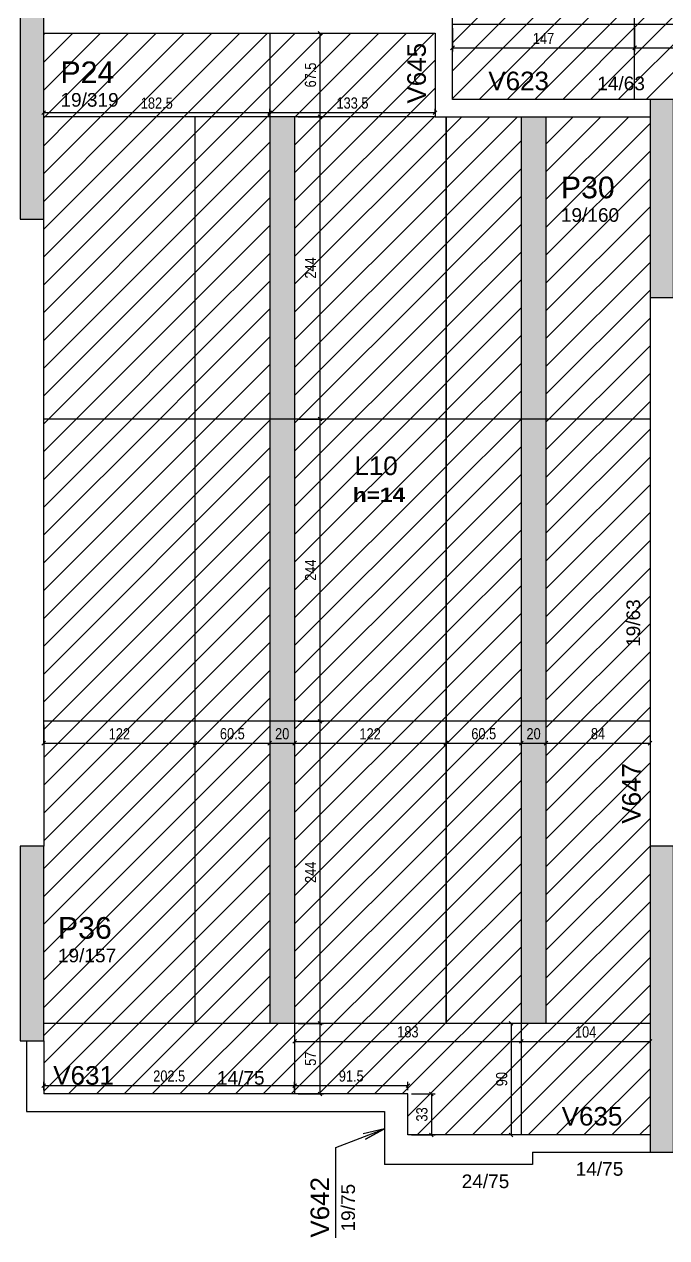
# Model space of a CAD drawing. Extents: x 1894 to 8661, y -614 to 3008.
# Drawn here: x 2888 to 3407, y 317 to 1296 of the extents above; entities that cross this region are included whole.
import ezdxf

# ---------------------------------------------------------------- set-up
doc = ezdxf.new("R2010")
doc.units = 0
doc.header["$PDMODE"] = 34
for name, color, linetype in [('COTA', 241, 'Continuous'), ('MTH-COTAS7', 31, 'Continuous'), ('MTH-DIM-PILAR', 3, 'Continuous'), ('MTH-DIM-VIGA', 3, 'Continuous'), ('MTH-FACE-VIGA', 7, 'Continuous'), ('MTH-PILAR-SEGUE', 5, 'Continuous'), ('MTH-SOMBRA25', 253, 'Continuous'), ('MTH-TIT1-PILAR', 5, 'Continuous'), ('MTH-TIT1-VIGA', 5, 'Continuous'), ('MTH-TXT-NEGRITO', 5, 'Continuous'), ('Painéis', 200, 'Continuous')]:
    doc.layers.add(name, color=color, linetype=linetype)
doc.layers.add('Hachura', color=251, linetype='Continuous', lineweight=9)
doc.styles.add('COTA TECNICA-50', font='techl___.ttf', dxfattribs={"height": 9})
doc.styles.add('TQS_ARIAL', font='arial.ttf')
doc.styles.add('TQS_ARIAL_BLACK', font='ariblk.ttf')
doc.dimstyles.new('COTA PAINEL-50', dxfattribs={"dimtxt": 9, "dimasz": 3, "dimexe": 3, "dimexo": 3, "dimgap": 3, "dimtad": 1, "dimdec": 1, "dimzin": 12, "dimdsep": 46, "dimtxsty": 'COTA TECNICA-50', "dimblk1": 'OBLIQUE', "dimblk2": 'OBLIQUE', "dimsah": 1, "dimcen": 0.9, "dimclrd": 4, "dimclre": 4, "dimclrt": 240, "dimadec": 1, "dimazin": 3, "dimtfac": 1, "dimtdec": 1, "dimtmove": 0, "dimatfit": 3, "dimfxl": 1, "dimtolj": 1, "dimtzin": 12, "dimarcsym": 0})
pattern_1 = [(45, (-1482.724, 0), (-11.22532, 11.22532), [])]

# ---------------------------------------------------------------- blocks, each defined once
blk = doc.blocks.new('_Oblique')
at = {"color": 0, "linetype": 'ByBlock', "lineweight": -2}
blk.add_line((-0.5, -0.5), (0.5, 0.5), dxfattribs=at)
blk = doc.blocks.new('*D72')
at = {"layer": 'COTA', "color": 4, "lineweight": -2, "transparency": 16777216}
for p, q in [((2903.62, 730.67), (2903.62, 712.93)), ((3025.62, 730.67), (3025.62, 712.93)), ((2903.62, 715.93), (3025.62, 715.93))]:
    blk.add_line(p, q, dxfattribs=at)
at = {"layer": 'Defpoints', "color": 0, "transparency": 16777216}
for p in [(2903.62, 733.67), (3025.62, 733.67), (3025.62, 715.93)]:
    blk.add_point(p, dxfattribs=at)
at = {"layer": 'COTA', "color": 4, "lineweight": -2, "transparency": 16777216, "xscale": 3, "yscale": 3, "zscale": 3, "rotation": 180}
blk.add_blockref('_Oblique', (2903.62, 715.93), dxfattribs=at)
at = {"layer": 'COTA', "color": 4, "lineweight": -2, "transparency": 16777216, "xscale": 3, "yscale": 3, "zscale": 3}
blk.add_blockref('_Oblique', (3025.62, 715.93), dxfattribs=at)
at = {"layer": 'COTA', "color": 240, "transparency": 16777216, "insert": (2964.62, 723.48), "char_height": 9, "attachment_point": 5, "style": 'COTA TECNICA-50'}
blk.add_mtext('\\A1;122', dxfattribs=at)
blk = doc.blocks.new('*D73')
at = {"layer": 'COTA', "color": 4, "lineweight": -2, "transparency": 16777216}
for p, q in [((3025.62, 730.67), (3025.62, 712.93)), ((3086.12, 730.67), (3086.12, 712.93)), ((3025.62, 715.93), (3086.12, 715.93))]:
    blk.add_line(p, q, dxfattribs=at)
at = {"layer": 'Defpoints', "color": 0, "transparency": 16777216}
for p in [(3025.62, 733.67), (3086.12, 733.67), (3086.12, 715.93)]:
    blk.add_point(p, dxfattribs=at)
at = {"layer": 'COTA', "color": 4, "lineweight": -2, "transparency": 16777216, "xscale": 3, "yscale": 3, "zscale": 3, "rotation": 180}
blk.add_blockref('_Oblique', (3025.62, 715.93), dxfattribs=at)
at = {"layer": 'COTA', "color": 4, "lineweight": -2, "transparency": 16777216, "xscale": 3, "yscale": 3, "zscale": 3}
blk.add_blockref('_Oblique', (3086.12, 715.93), dxfattribs=at)
at = {"layer": 'COTA', "color": 240, "transparency": 16777216, "insert": (3055.87, 723.53), "char_height": 9, "attachment_point": 5, "style": 'COTA TECNICA-50'}
blk.add_mtext('\\A1;60.5', dxfattribs=at)
blk = doc.blocks.new('*D74')
at = {"layer": 'COTA', "color": 4, "lineweight": -2, "transparency": 16777216}
for p, q in [((3086.12, 730.67), (3086.12, 712.93)), ((3106.12, 730.67), (3106.12, 712.93)), ((3086.12, 715.93), (3106.12, 715.93))]:
    blk.add_line(p, q, dxfattribs=at)
at = {"layer": 'Defpoints', "color": 0, "transparency": 16777216}
for p in [(3086.12, 733.67), (3106.12, 733.67), (3106.12, 715.93)]:
    blk.add_point(p, dxfattribs=at)
at = {"layer": 'COTA', "color": 4, "lineweight": -2, "transparency": 16777216, "xscale": 3, "yscale": 3, "zscale": 3, "rotation": 180}
blk.add_blockref('_Oblique', (3086.12, 715.93), dxfattribs=at)
at = {"layer": 'COTA', "color": 4, "lineweight": -2, "transparency": 16777216, "xscale": 3, "yscale": 3, "zscale": 3}
blk.add_blockref('_Oblique', (3106.12, 715.93), dxfattribs=at)
at = {"layer": 'COTA', "color": 240, "transparency": 16777216, "insert": (3096.12, 723.52), "char_height": 9, "attachment_point": 5, "style": 'COTA TECNICA-50'}
blk.add_mtext('\\A1;20', dxfattribs=at)
blk = doc.blocks.new('*D75')
at = {"layer": 'COTA', "color": 4, "lineweight": -2, "transparency": 16777216}
for p, q in [((3106.12, 730.67), (3106.12, 712.93)), ((3228.12, 730.67), (3228.12, 712.93)), ((3106.12, 715.93), (3228.12, 715.93))]:
    blk.add_line(p, q, dxfattribs=at)
at = {"layer": 'Defpoints', "color": 0, "transparency": 16777216}
for p in [(3106.12, 733.67), (3228.12, 733.67), (3228.12, 715.93)]:
    blk.add_point(p, dxfattribs=at)
at = {"layer": 'COTA', "color": 4, "lineweight": -2, "transparency": 16777216, "xscale": 3, "yscale": 3, "zscale": 3, "rotation": 180}
blk.add_blockref('_Oblique', (3106.12, 715.93), dxfattribs=at)
at = {"layer": 'COTA', "color": 4, "lineweight": -2, "transparency": 16777216, "xscale": 3, "yscale": 3, "zscale": 3}
blk.add_blockref('_Oblique', (3228.12, 715.93), dxfattribs=at)
at = {"layer": 'COTA', "color": 240, "transparency": 16777216, "insert": (3167.12, 723.48), "char_height": 9, "attachment_point": 5, "style": 'COTA TECNICA-50'}
blk.add_mtext('\\A1;122', dxfattribs=at)
blk = doc.blocks.new('*D76')
at = {"layer": 'COTA', "color": 4, "lineweight": -2, "transparency": 16777216}
for p, q in [((3228.62, 730.67), (3228.62, 712.93)), ((3289.12, 730.67), (3289.12, 712.93)), ((3228.62, 715.93), (3289.12, 715.93))]:
    blk.add_line(p, q, dxfattribs=at)
at = {"layer": 'Defpoints', "color": 0, "transparency": 16777216}
for p in [(3228.62, 733.67), (3289.12, 733.67), (3289.12, 715.93)]:
    blk.add_point(p, dxfattribs=at)
at = {"layer": 'COTA', "color": 4, "lineweight": -2, "transparency": 16777216, "xscale": 3, "yscale": 3, "zscale": 3, "rotation": 180}
blk.add_blockref('_Oblique', (3228.62, 715.93), dxfattribs=at)
at = {"layer": 'COTA', "color": 4, "lineweight": -2, "transparency": 16777216, "xscale": 3, "yscale": 3, "zscale": 3}
blk.add_blockref('_Oblique', (3289.12, 715.93), dxfattribs=at)
at = {"layer": 'COTA', "color": 240, "transparency": 16777216, "insert": (3258.87, 723.53), "char_height": 9, "attachment_point": 5, "style": 'COTA TECNICA-50'}
blk.add_mtext('\\A1;60.5', dxfattribs=at)
blk = doc.blocks.new('*D77')
at = {"layer": 'COTA', "color": 4, "lineweight": -2, "transparency": 16777216}
for p, q in [((3309.12, 730.67), (3309.12, 712.93)), ((3393.12, 730.67), (3393.12, 712.93)), ((3309.12, 715.93), (3393.12, 715.93))]:
    blk.add_line(p, q, dxfattribs=at)
at = {"layer": 'Defpoints', "color": 0, "transparency": 16777216}
for p in [(3309.12, 733.67), (3393.12, 733.67), (3393.12, 715.93)]:
    blk.add_point(p, dxfattribs=at)
at = {"layer": 'COTA', "color": 4, "lineweight": -2, "transparency": 16777216, "xscale": 3, "yscale": 3, "zscale": 3, "rotation": 180}
blk.add_blockref('_Oblique', (3309.12, 715.93), dxfattribs=at)
at = {"layer": 'COTA', "color": 4, "lineweight": -2, "transparency": 16777216, "xscale": 3, "yscale": 3, "zscale": 3}
blk.add_blockref('_Oblique', (3393.12, 715.93), dxfattribs=at)
at = {"layer": 'COTA', "color": 240, "transparency": 16777216, "insert": (3351.12, 723.52), "char_height": 9, "attachment_point": 5, "style": 'COTA TECNICA-50'}
blk.add_mtext('\\A1;84', dxfattribs=at)
blk = doc.blocks.new('*D78')
at = {"layer": 'COTA', "color": 4, "lineweight": -2, "transparency": 16777216}
for p, q in [((3106.12, 435.67), (3106.12, 442.51)), ((3197.62, 435.67), (3197.62, 442.51)), ((3106.12, 439.51), (3197.62, 439.51))]:
    blk.add_line(p, q, dxfattribs=at)
at = {"layer": 'Defpoints', "color": 0, "transparency": 16777216}
for p in [(3106.12, 432.67), (3197.62, 439.51), (3197.62, 432.67)]:
    blk.add_point(p, dxfattribs=at)
at = {"layer": 'COTA', "color": 4, "lineweight": -2, "transparency": 16777216, "xscale": 3, "yscale": 3, "zscale": 3, "rotation": 180}
blk.add_blockref('_Oblique', (3106.12, 439.51), dxfattribs=at)
at = {"layer": 'COTA', "color": 4, "lineweight": -2, "transparency": 16777216, "xscale": 3, "yscale": 3, "zscale": 3}
blk.add_blockref('_Oblique', (3197.62, 439.51), dxfattribs=at)
at = {"layer": 'COTA', "color": 240, "transparency": 16777216, "insert": (3151.87, 447.14), "char_height": 9, "attachment_point": 5, "style": 'COTA TECNICA-50'}
blk.add_mtext('\\A1;91.5', dxfattribs=at)
blk = doc.blocks.new('*D79')
at = {"layer": 'COTA', "color": 4, "lineweight": -2, "transparency": 16777216}
for p, q in [((3200.62, 432.67), (3219.63, 432.67)), ((3216.63, 432.67), (3216.63, 399.67)), ((3200.62, 399.67), (3219.63, 399.67))]:
    blk.add_line(p, q, dxfattribs=at)
at = {"layer": 'Defpoints', "color": 0, "transparency": 16777216}
for p in [(3197.62, 432.67), (3197.62, 399.67), (3216.63, 399.67)]:
    blk.add_point(p, dxfattribs=at)
at = {"layer": 'COTA', "color": 4, "lineweight": -2, "transparency": 16777216, "xscale": 3, "yscale": 3, "zscale": 3}
for p, rotation in [((3216.63, 432.67), 90), ((3216.63, 399.67), 270)]:
    blk.add_blockref('_Oblique', p, dxfattribs=dict(at, rotation=rotation))
at = {"layer": 'COTA', "color": 240, "transparency": 16777216, "insert": (3208.94, 416.17), "char_height": 9, "attachment_point": 5, "rotation": 90, "style": 'COTA TECNICA-50'}
blk.add_mtext('\\A1;33', dxfattribs=at)
blk = doc.blocks.new('*D80')
at = {"layer": 'COTA', "color": 4, "lineweight": -2, "transparency": 16777216}
for p, q in [((3089.12, 1289.17), (3129.6, 1289.17)), ((3126.6, 1289.17), (3126.6, 1221.67)), ((3109.12, 1221.67), (3129.6, 1221.67))]:
    blk.add_line(p, q, dxfattribs=at)
at = {"layer": 'Defpoints', "color": 0, "transparency": 16777216}
for p in [(3086.12, 1289.17), (3106.12, 1221.67), (3126.6, 1221.67)]:
    blk.add_point(p, dxfattribs=at)
at = {"layer": 'COTA', "color": 4, "lineweight": -2, "transparency": 16777216, "xscale": 3, "yscale": 3, "zscale": 3}
for p, rotation in [((3126.6, 1289.17), 90), ((3126.6, 1221.67), 270)]:
    blk.add_blockref('_Oblique', p, dxfattribs=dict(at, rotation=rotation))
at = {"layer": 'COTA', "color": 240, "transparency": 16777216, "insert": (3119, 1255.42), "char_height": 9, "attachment_point": 5, "rotation": 90, "style": 'COTA TECNICA-50'}
blk.add_mtext('\\A1;67.5', dxfattribs=at)
blk = doc.blocks.new('*D81')
at = {"layer": 'COTA', "color": 4, "lineweight": -2, "transparency": 16777216}
for p, q in [((3109.12, 1221.67), (3129.6, 1221.67)), ((3126.6, 1221.67), (3126.6, 977.67)), ((3125.68, 977.67), (3129.6, 977.67))]:
    blk.add_line(p, q, dxfattribs=at)
at = {"layer": 'Defpoints', "color": 0, "transparency": 16777216}
for p in [(3106.12, 1221.67), (3122.68, 977.67), (3126.6, 977.67)]:
    blk.add_point(p, dxfattribs=at)
at = {"layer": 'COTA', "color": 4, "lineweight": -2, "transparency": 16777216, "xscale": 3, "yscale": 3, "zscale": 3}
for p, rotation in [((3126.6, 1221.67), 90), ((3126.6, 977.67), 270)]:
    blk.add_blockref('_Oblique', p, dxfattribs=dict(at, rotation=rotation))
at = {"layer": 'COTA', "color": 240, "transparency": 16777216, "insert": (3119.03, 1099.67), "char_height": 9, "attachment_point": 5, "rotation": 90, "style": 'COTA TECNICA-50'}
blk.add_mtext('\\A1;244', dxfattribs=at)
blk = doc.blocks.new('*D82')
at = {"layer": 'COTA', "color": 4, "lineweight": -2, "transparency": 16777216}
for p, q in [((3109.12, 733.67), (3129.6, 733.67)), ((3126.6, 733.67), (3126.6, 489.67)), ((3109.12, 489.67), (3129.6, 489.67))]:
    blk.add_line(p, q, dxfattribs=at)
at = {"layer": 'Defpoints', "color": 0, "transparency": 16777216}
for p in [(3106.12, 733.67), (3106.12, 489.67), (3126.6, 489.67)]:
    blk.add_point(p, dxfattribs=at)
at = {"layer": 'COTA', "color": 4, "lineweight": -2, "transparency": 16777216, "xscale": 3, "yscale": 3, "zscale": 3}
for p, rotation in [((3126.6, 733.67), 90), ((3126.6, 489.67), 270)]:
    blk.add_blockref('_Oblique', p, dxfattribs=dict(at, rotation=rotation))
at = {"layer": 'COTA', "color": 240, "transparency": 16777216, "insert": (3119.03, 611.67), "char_height": 9, "attachment_point": 5, "rotation": 90, "style": 'COTA TECNICA-50'}
blk.add_mtext('\\A1;244', dxfattribs=at)
blk = doc.blocks.new('*D83')
at = {"layer": 'COTA', "color": 4, "lineweight": -2, "transparency": 16777216}
for p, q in [((3109.12, 489.67), (3129.6, 489.67)), ((3126.6, 489.67), (3126.6, 432.67)), ((3109.12, 432.67), (3129.6, 432.67))]:
    blk.add_line(p, q, dxfattribs=at)
at = {"layer": 'Defpoints', "color": 0, "transparency": 16777216}
for p in [(3106.12, 489.67), (3106.12, 432.67), (3126.6, 432.67)]:
    blk.add_point(p, dxfattribs=at)
at = {"layer": 'COTA', "color": 4, "lineweight": -2, "transparency": 16777216, "xscale": 3, "yscale": 3, "zscale": 3}
for p, rotation in [((3126.6, 489.67), 90), ((3126.6, 432.67), 270)]:
    blk.add_blockref('_Oblique', p, dxfattribs=dict(at, rotation=rotation))
at = {"layer": 'COTA', "color": 240, "transparency": 16777216, "insert": (3119, 461.17), "char_height": 9, "attachment_point": 5, "rotation": 90, "style": 'COTA TECNICA-50'}
blk.add_mtext('\\A1;57', dxfattribs=at)
blk = doc.blocks.new('*D84')
at = {"layer": 'COTA', "color": 4, "lineweight": -2, "transparency": 16777216}
for p, q in [((2903.62, 1224.67), (2903.62, 1228.07)), ((2903.62, 1225.07), (3086.12, 1225.07)), ((3086.12, 1224.67), (3086.12, 1228.07))]:
    blk.add_line(p, q, dxfattribs=at)
at = {"layer": 'Defpoints', "color": 0, "transparency": 16777216}
for p in [(3086.12, 1225.07), (2903.62, 1221.67), (3086.12, 1221.67)]:
    blk.add_point(p, dxfattribs=at)
at = {"layer": 'COTA', "color": 4, "lineweight": -2, "transparency": 16777216, "xscale": 3, "yscale": 3, "zscale": 3, "rotation": 180}
blk.add_blockref('_Oblique', (2903.62, 1225.07), dxfattribs=at)
at = {"layer": 'COTA', "color": 4, "lineweight": -2, "transparency": 16777216, "xscale": 3, "yscale": 3, "zscale": 3}
blk.add_blockref('_Oblique', (3086.12, 1225.07), dxfattribs=at)
at = {"layer": 'COTA', "color": 240, "transparency": 16777216, "insert": (2994.87, 1232.68), "char_height": 9, "attachment_point": 5, "style": 'COTA TECNICA-50'}
blk.add_mtext('\\A1;182.5', dxfattribs=at)
blk = doc.blocks.new('*D85')
at = {"layer": 'COTA', "color": 4, "lineweight": -2, "transparency": 16777216}
for p, q in [((3086.12, 1224.67), (3086.12, 1228.07)), ((3086.12, 1225.07), (3219.62, 1225.07)), ((3219.62, 1224.67), (3219.62, 1228.07))]:
    blk.add_line(p, q, dxfattribs=at)
at = {"layer": 'Defpoints', "color": 0, "transparency": 16777216}
for p in [(3219.62, 1225.07), (3086.12, 1221.67), (3219.62, 1221.67)]:
    blk.add_point(p, dxfattribs=at)
at = {"layer": 'COTA', "color": 4, "lineweight": -2, "transparency": 16777216, "xscale": 3, "yscale": 3, "zscale": 3, "rotation": 180}
blk.add_blockref('_Oblique', (3086.12, 1225.07), dxfattribs=at)
at = {"layer": 'COTA', "color": 4, "lineweight": -2, "transparency": 16777216, "xscale": 3, "yscale": 3, "zscale": 3}
blk.add_blockref('_Oblique', (3219.62, 1225.07), dxfattribs=at)
at = {"layer": 'COTA', "color": 240, "transparency": 16777216, "insert": (3152.87, 1232.76), "char_height": 9, "attachment_point": 5, "style": 'COTA TECNICA-50'}
blk.add_mtext('\\A1;133.5', dxfattribs=at)
blk = doc.blocks.new('*D86')
at = {"layer": 'COTA', "color": 4, "lineweight": -2, "transparency": 16777216}
for p, q in [((3106.12, 486.67), (3106.12, 472.1)), ((3289.12, 486.67), (3289.12, 472.1)), ((3106.12, 475.1), (3289.12, 475.1))]:
    blk.add_line(p, q, dxfattribs=at)
at = {"layer": 'Defpoints', "color": 0, "transparency": 16777216}
for p in [(3106.12, 489.67), (3289.12, 489.67), (3289.12, 475.1)]:
    blk.add_point(p, dxfattribs=at)
at = {"layer": 'COTA', "color": 4, "lineweight": -2, "transparency": 16777216, "xscale": 3, "yscale": 3, "zscale": 3, "rotation": 180}
blk.add_blockref('_Oblique', (3106.12, 475.1), dxfattribs=at)
at = {"layer": 'COTA', "color": 4, "lineweight": -2, "transparency": 16777216, "xscale": 3, "yscale": 3, "zscale": 3}
blk.add_blockref('_Oblique', (3289.12, 475.1), dxfattribs=at)
at = {"layer": 'COTA', "color": 240, "transparency": 16777216, "insert": (3197.62, 482.82), "char_height": 9, "attachment_point": 5, "style": 'COTA TECNICA-50'}
blk.add_mtext('\\A1;183', dxfattribs=at)
blk = doc.blocks.new('*D87')
at = {"layer": 'COTA', "color": 4, "lineweight": -2, "transparency": 16777216}
for p, q in [((3289.12, 486.67), (3289.12, 472.1)), ((3393.12, 486.67), (3393.12, 472.1)), ((3289.12, 475.1), (3393.12, 475.1))]:
    blk.add_line(p, q, dxfattribs=at)
at = {"layer": 'Defpoints', "color": 0, "transparency": 16777216}
for p in [(3289.12, 489.67), (3393.12, 489.67), (3393.12, 475.1)]:
    blk.add_point(p, dxfattribs=at)
at = {"layer": 'COTA', "color": 4, "lineweight": -2, "transparency": 16777216, "xscale": 3, "yscale": 3, "zscale": 3, "rotation": 180}
blk.add_blockref('_Oblique', (3289.12, 475.1), dxfattribs=at)
at = {"layer": 'COTA', "color": 4, "lineweight": -2, "transparency": 16777216, "xscale": 3, "yscale": 3, "zscale": 3}
blk.add_blockref('_Oblique', (3393.12, 475.1), dxfattribs=at)
at = {"layer": 'COTA', "color": 240, "transparency": 16777216, "insert": (3341.12, 482.7), "char_height": 9, "attachment_point": 5, "style": 'COTA TECNICA-50'}
blk.add_mtext('\\A1;104', dxfattribs=at)
blk = doc.blocks.new('*D88')
at = {"layer": 'COTA', "color": 4, "lineweight": -2, "transparency": 16777216}
for p, q in [((3286.12, 489.67), (3277.98, 489.67)), ((3280.98, 489.67), (3280.98, 399.67)), ((3286.12, 399.67), (3277.98, 399.67))]:
    blk.add_line(p, q, dxfattribs=at)
at = {"layer": 'Defpoints', "color": 0, "transparency": 16777216}
for p in [(3289.12, 489.67), (3280.98, 399.67), (3289.12, 399.67)]:
    blk.add_point(p, dxfattribs=at)
at = {"layer": 'COTA', "color": 4, "lineweight": -2, "transparency": 16777216, "xscale": 3, "yscale": 3, "zscale": 3}
for p, rotation in [((3280.98, 489.67), 90), ((3280.98, 399.67), 270)]:
    blk.add_blockref('_Oblique', p, dxfattribs=dict(at, rotation=rotation))
at = {"layer": 'COTA', "color": 240, "transparency": 16777216, "insert": (3273.37, 444.67), "char_height": 9, "attachment_point": 5, "rotation": 90, "style": 'COTA TECNICA-50'}
blk.add_mtext('\\A1;90', dxfattribs=at)
blk = doc.blocks.new('*D89')
at = {"layer": 'COTA', "color": 4, "lineweight": -2, "transparency": 16777216}
for p, q in [((3109.12, 977.67), (3129.6, 977.67)), ((3126.6, 977.67), (3126.6, 733.67)), ((3109.12, 733.67), (3129.6, 733.67))]:
    blk.add_line(p, q, dxfattribs=at)
at = {"layer": 'Defpoints', "color": 0, "transparency": 16777216}
for p in [(3106.12, 977.67), (3106.12, 733.67), (3126.6, 733.67)]:
    blk.add_point(p, dxfattribs=at)
at = {"layer": 'COTA', "color": 4, "lineweight": -2, "transparency": 16777216, "xscale": 3, "yscale": 3, "zscale": 3}
for p, rotation in [((3126.6, 977.67), 90), ((3126.6, 733.67), 270)]:
    blk.add_blockref('_Oblique', p, dxfattribs=dict(at, rotation=rotation))
at = {"layer": 'COTA', "color": 240, "transparency": 16777216, "insert": (3119.03, 855.67), "char_height": 9, "attachment_point": 5, "rotation": 90, "style": 'COTA TECNICA-50'}
blk.add_mtext('\\A1;244', dxfattribs=at)
blk = doc.blocks.new('*D90')
at = {"layer": 'COTA', "color": 4, "lineweight": -2, "transparency": 16777216}
for p, q in [((3289.12, 730.67), (3289.12, 712.93)), ((3309.12, 730.67), (3309.12, 712.93)), ((3289.12, 715.93), (3309.12, 715.93))]:
    blk.add_line(p, q, dxfattribs=at)
at = {"layer": 'Defpoints', "color": 0, "transparency": 16777216}
for p in [(3289.12, 733.67), (3309.12, 733.67), (3309.12, 715.93)]:
    blk.add_point(p, dxfattribs=at)
at = {"layer": 'COTA', "color": 4, "lineweight": -2, "transparency": 16777216, "xscale": 3, "yscale": 3, "zscale": 3, "rotation": 180}
blk.add_blockref('_Oblique', (3289.12, 715.93), dxfattribs=at)
at = {"layer": 'COTA', "color": 4, "lineweight": -2, "transparency": 16777216, "xscale": 3, "yscale": 3, "zscale": 3}
blk.add_blockref('_Oblique', (3309.12, 715.93), dxfattribs=at)
at = {"layer": 'COTA', "color": 240, "transparency": 16777216, "insert": (3299.12, 723.52), "char_height": 9, "attachment_point": 5, "style": 'COTA TECNICA-50'}
blk.add_mtext('\\A1;20', dxfattribs=at)
blk = doc.blocks.new('*D91')
at = {"layer": 'COTA', "color": 4, "lineweight": -2, "transparency": 16777216}
for p, q in [((2903.62, 435.67), (2903.62, 442.51)), ((3106.12, 435.67), (3106.12, 442.51)), ((2903.62, 439.51), (3106.12, 439.51))]:
    blk.add_line(p, q, dxfattribs=at)
at = {"layer": 'Defpoints', "color": 0, "transparency": 16777216}
for p in [(2903.62, 432.67), (3106.12, 439.51), (3106.12, 432.67)]:
    blk.add_point(p, dxfattribs=at)
at = {"layer": 'COTA', "color": 4, "lineweight": -2, "transparency": 16777216, "xscale": 3, "yscale": 3, "zscale": 3, "rotation": 180}
blk.add_blockref('_Oblique', (2903.62, 439.51), dxfattribs=at)
at = {"layer": 'COTA', "color": 4, "lineweight": -2, "transparency": 16777216, "xscale": 3, "yscale": 3, "zscale": 3}
blk.add_blockref('_Oblique', (3106.12, 439.51), dxfattribs=at)
at = {"layer": 'COTA', "color": 240, "transparency": 16777216, "insert": (3004.87, 447.11), "char_height": 9, "attachment_point": 5, "style": 'COTA TECNICA-50'}
blk.add_mtext('\\A1;202.5', dxfattribs=at)
blk = doc.blocks.new('*D167')
at = {"layer": 'COTA', "color": 4, "lineweight": -2, "transparency": 16777216}
for p, q in [((3233.62, 1293.17), (3233.62, 1274.41)), ((3380.62, 1293.17), (3380.62, 1274.41)), ((3233.62, 1277.41), (3380.62, 1277.41))]:
    blk.add_line(p, q, dxfattribs=at)
at = {"layer": 'Defpoints', "color": 0, "transparency": 16777216}
for p in [(3233.62, 1296.17), (3380.62, 1296.17), (3380.62, 1277.41)]:
    blk.add_point(p, dxfattribs=at)
at = {"layer": 'COTA', "color": 4, "lineweight": -2, "transparency": 16777216, "xscale": 3, "yscale": 3, "zscale": 3, "rotation": 180}
blk.add_blockref('_Oblique', (3233.62, 1277.41), dxfattribs=at)
at = {"layer": 'COTA', "color": 4, "lineweight": -2, "transparency": 16777216, "xscale": 3, "yscale": 3, "zscale": 3}
blk.add_blockref('_Oblique', (3380.62, 1277.41), dxfattribs=at)
at = {"layer": 'COTA', "color": 240, "transparency": 16777216, "insert": (3307.12, 1284.97), "char_height": 9, "attachment_point": 5, "style": 'COTA TECNICA-50'}
blk.add_mtext('\\A1;147', dxfattribs=at)
blk = doc.blocks.new('*D168')
at = {"layer": 'COTA', "color": 4, "lineweight": -2, "transparency": 16777216}
for p, q in [((3380.62, 1293.17), (3380.62, 1274.41)), ((3380.62, 1277.41), (3624.62, 1277.41))]:
    blk.add_line(p, q, dxfattribs=at)
at = {"layer": 'Defpoints', "color": 0, "transparency": 16777216}
for p in [(3380.62, 1296.17), (3624.62, 1277.41), (3624.62, 1277.41)]:
    blk.add_point(p, dxfattribs=at)
at = {"layer": 'COTA', "color": 4, "lineweight": -2, "transparency": 16777216, "xscale": 3, "yscale": 3, "zscale": 3, "rotation": 180}
blk.add_blockref('_Oblique', (3380.62, 1277.41), dxfattribs=at)
at = {"layer": 'COTA', "color": 4, "lineweight": -2, "transparency": 16777216, "xscale": 3, "yscale": 3, "zscale": 3}
blk.add_blockref('_Oblique', (3624.62, 1277.41), dxfattribs=at)
at = {"layer": 'COTA', "color": 240, "transparency": 16777216, "insert": (3502.62, 1284.97), "char_height": 9, "attachment_point": 5, "style": 'COTA TECNICA-50'}
blk.add_mtext('\\A1;244', dxfattribs=at)

msp = doc.modelspace()

# ---------------------------------------------------------------- hatches: boundary and pattern name
at = {"layer": 'Hachura', "linetype": 'ByBlock'}
h = msp.add_hatch(dxfattribs=at)
h.set_pattern_fill('ANSI31', color=256, scale=5)
h.set_pattern_definition(pattern_1)
h.paths.add_polyline_path([(3106.12, 2107.67), (3106.12, 2164.67), (2903.62, 2164.67), (2903.62, 2121.67), (2903.62, 2107.67)])
h.paths.add_polyline_path([(3197.62, 2164.67), (3178.62, 2164.67), (3106.12, 2164.67), (3106.12, 2107.67), (3289.12, 2107.67), (3289.12, 2197.67), (3219.62, 2197.67), (3197.62, 2197.67), (3197.62, 2178.67)])
h.paths.add_polyline_path([(3289.12, 2197.67), (3289.12, 2107.67), (3393.12, 2107.67), (3393.12, 2197.67)])
h.paths.add_polyline_path([(3393.12, 2107.67), (3309.12, 2107.67), (3309.12, 1863.67), (3393.12, 1863.67), (3393.12, 1964.67)])
h.paths.add_polyline_path([(3289.12, 2107.67), (3228.62, 2107.67), (3228.62, 1863.67), (3289.12, 1863.67)])
h.paths.add_polyline_path([(3106.12, 2107.67), (3106.12, 1863.67), (3228.12, 1863.67), (3228.12, 2107.67)])
h.paths.add_polyline_path([(3086.12, 2107.67), (3025.62, 2107.67), (3025.62, 1863.67), (3086.12, 1863.67)])
h.paths.add_polyline_path([(3025.62, 2107.67), (2903.62, 2107.67), (2903.62, 1964.67), (2903.62, 1881.67), (2903.62, 1863.67), (3025.62, 1863.67)])
h.paths.add_polyline_path([(3025.62, 1863.67), (2903.62, 1863.67), (2903.62, 1619.67), (3025.62, 1619.67)])
h.paths.add_polyline_path([(3025.62, 1619.67), (3086.12, 1619.67), (3086.12, 1863.67), (3025.62, 1863.67)])
h.paths.add_polyline_path([(3228.12, 1863.67), (3106.12, 1863.67), (3106.12, 1619.67), (3228.12, 1619.67)])
h.paths.add_polyline_path([(3289.12, 1863.67), (3228.62, 1863.67), (3228.62, 1619.67), (3289.12, 1619.67)])
h.paths.add_polyline_path([(3393.12, 1863.67), (3309.12, 1863.67), (3309.12, 1619.67), (3393.12, 1619.67)])
h.paths.add_polyline_path([(3309.12, 1619.67), (3309.12, 1375.67), (3393.12, 1375.67), (3393.12, 1521.67), (3393.12, 1619.67)])
h.paths.add_polyline_path([(3289.12, 1619.67), (3228.62, 1619.67), (3228.62, 1375.67), (3233.62, 1375.67), (3289.12, 1375.67)])
h.paths.add_polyline_path([(3106.12, 1619.67), (3106.12, 1375.67), (3219.62, 1375.67), (3228.12, 1375.67), (3228.12, 1619.67)])
h.paths.add_polyline_path([(3025.62, 1375.67), (3086.12, 1375.67), (3086.12, 1619.67), (3025.62, 1619.67)])
h.paths.add_polyline_path([(2903.62, 1619.67), (2903.62, 1458.17), (2903.62, 1375.67), (3025.62, 1375.67), (3025.62, 1619.67)])
h.paths.add_polyline_path([(2903.62, 1375.67), (2903.62, 1308.17), (3086.12, 1308.17), (3086.12, 1375.67)])
h.paths.add_polyline_path([(3086.12, 1375.67), (3086.12, 1308.17), (3219.62, 1308.17), (3219.62, 1361.67), (3219.62, 1375.67)])
h.paths.add_polyline_path([(3086.12, 1289.17), (3086.12, 1221.67), (3219.62, 1221.67), (3219.62, 1235.67), (3219.62, 1289.17)])
h.paths.add_polyline_path([(3086.12, 1289.17), (2903.62, 1289.17), (2903.62, 1221.67), (3086.12, 1221.67)])
h.paths.add_polyline_path([(3025.62, 977.67), (2903.62, 977.67), (2903.62, 733.67), (3025.62, 733.67)])
h.paths.add_polyline_path([(3025.62, 733.67), (3086.12, 733.67), (3086.12, 977.67), (3025.62, 977.67)])
h.paths.add_polyline_path([(3025.62, 977.67), (3086.12, 977.67), (3086.12, 1221.67), (3025.62, 1221.67)])
h.paths.add_polyline_path([(3228.12, 1221.67), (3219.62, 1221.67), (3106.12, 1221.67), (3106.12, 977.67), (3228.12, 977.67)])
h.paths.add_polyline_path([(3289.12, 1221.67), (3233.62, 1221.67), (3228.62, 1221.67), (3228.62, 977.67), (3289.12, 977.67)])
h.paths.add_polyline_path([(3309.12, 977.67), (3393.12, 977.67), (3393.12, 1075.67), (3393.12, 1221.67), (3309.12, 1221.67)])
h.paths.add_polyline_path([(3309.12, 733.67), (3393.12, 733.67), (3393.12, 977.67), (3309.12, 977.67)])
h.paths.add_polyline_path([(3228.62, 733.67), (3289.12, 733.67), (3289.12, 977.67), (3228.62, 977.67)])
h.paths.add_polyline_path([(3106.12, 733.67), (3228.12, 733.67), (3228.12, 977.67), (3106.12, 977.67)])
h.paths.add_polyline_path([(3393.12, 632.67), (3393.12, 733.67), (3309.12, 733.67), (3309.12, 489.67), (3393.12, 489.67)])
h.paths.add_polyline_path([(3289.12, 733.67), (3228.62, 733.67), (3228.62, 489.67), (3289.12, 489.67)])
h.paths.add_polyline_path([(3106.12, 733.67), (3106.12, 489.67), (3228.12, 489.67), (3228.12, 733.67)])
h.paths.add_polyline_path([(3086.12, 733.67), (3025.62, 733.67), (3025.62, 489.67), (3086.12, 489.67)])
h.paths.add_polyline_path([(3025.62, 733.67), (2903.62, 733.67), (2903.62, 715.67), (2903.62, 632.67), (2903.62, 489.67), (3025.62, 489.67)])
h.paths.add_polyline_path([(3289.12, 399.67), (3393.12, 399.67), (3393.12, 489.67), (3289.12, 489.67)])
h.paths.add_polyline_path([(3106.12, 489.67), (3106.12, 432.67), (3178.62, 432.67), (3197.62, 432.67), (3197.62, 418.67), (3197.62, 399.67), (3289.12, 399.67), (3289.12, 489.67)])
h.paths.add_polyline_path([(2903.62, 489.67), (2903.62, 475.67), (2903.62, 432.67), (3106.12, 432.67), (3106.12, 489.67)])
h = msp.add_hatch(dxfattribs=at)
h.set_pattern_fill('ANSI31', color=256, scale=5)
h.set_pattern_definition(pattern_1)
h.paths.add_polyline_path([(3233.62, 1361.67), (3233.62, 1308.17), (3233.62, 1296.67), (3380.62, 1296.67), (3380.62, 1361.67)])
h.paths.add_polyline_path([(3233.62, 1296.17), (3233.62, 1289.17), (3233.62, 1235.67), (3380.62, 1235.67), (3380.62, 1296.17)])
h.paths.add_polyline_path([(3380.62, 1296.17), (3380.62, 1235.67), (3393.12, 1235.67), (3412.12, 1235.67), (3624.62, 1235.67), (3624.62, 1296.17)])
h.paths.add_polyline_path([(3412.12, 1361.67), (3393.12, 1361.67), (3380.62, 1361.67), (3380.62, 1296.67), (3624.62, 1296.67), (3624.62, 1361.67)])
h.paths.add_polyline_path([(3868.62, 1296.67), (3868.62, 1361.67), (3624.62, 1361.67), (3624.62, 1296.67)])
h.paths.add_polyline_path([(3624.62, 1296.17), (3624.62, 1235.67), (3868.62, 1235.67), (3868.62, 1296.17)])
h.paths.add_polyline_path([(3869.12, 1296.17), (3869.12, 1235.67), (4113.12, 1235.67), (4113.12, 1296.17)])
h.paths.add_polyline_path([(4113.12, 1296.67), (4113.12, 1361.67), (3869.12, 1361.67), (3869.12, 1296.67)])
h.paths.add_polyline_path([(4357.12, 1296.67), (4357.12, 1361.67), (4132.12, 1361.67), (4113.12, 1361.67), (4113.12, 1296.67)])
h.paths.add_polyline_path([(4113.12, 1296.17), (4113.12, 1235.67), (4132.12, 1235.67), (4357.12, 1235.67), (4357.12, 1296.17)])
h.paths.add_polyline_path([(4357.12, 1296.17), (4357.12, 1235.67), (4421.12, 1235.67), (4421.12, 1240.67), (4601.12, 1240.67), (4601.12, 1296.17)])
h.paths.add_polyline_path([(4601.12, 1296.67), (4601.12, 1361.67), (4582.12, 1361.67), (4357.12, 1361.67), (4357.12, 1296.67)])
h.paths.add_polyline_path([(4845.12, 1337.17), (4845.12, 1397.67), (4601.12, 1397.67), (4601.12, 1361.67), (4601.12, 1337.17)])
h.paths.add_polyline_path([(4845.12, 1235.67), (4845.12, 1336.67), (4601.12, 1336.67), (4601.12, 1240.67), (4601.12, 1235.67)])
h.paths.add_polyline_path([(4970.62, 1235.67), (4970.62, 1240.67), (5089.12, 1240.67), (5089.12, 1336.67), (4845.12, 1336.67), (4845.12, 1235.67)])
h.paths.add_polyline_path([(5089.12, 1337.17), (5089.12, 1397.67), (4845.12, 1397.67), (4845.12, 1337.17)])
h.paths.add_polyline_path([(5333.12, 1337.17), (5333.12, 1397.67), (5274.12, 1397.67), (5089.12, 1397.67), (5089.12, 1337.17)])
h.paths.add_polyline_path([(5333.12, 1235.67), (5333.12, 1336.67), (5089.12, 1336.67), (5089.12, 1240.67), (5150.62, 1240.67), (5150.62, 1235.67)])
h.paths.add_polyline_path([(5520.12, 1235.67), (5520.12, 1240.67), (5520.12, 1336.67), (5333.62, 1336.67), (5333.62, 1235.67)])
h.paths.add_polyline_path([(5520.12, 1337.17), (5520.12, 1361.67), (5520.12, 1397.67), (5333.62, 1397.67), (5333.62, 1337.17)])
h.paths.add_polyline_path([(5396.12, 1568.67), (5274.12, 1568.67), (5274.12, 1417.67), (5396.12, 1417.67)])
h.paths.add_polyline_path([(5416.62, 1417.67), (5520.12, 1417.67), (5520.12, 1501.67), (5520.12, 1568.67), (5416.62, 1568.67)])
h.paths.add_polyline_path([(5520.12, 1690.67), (5416.62, 1690.67), (5416.62, 1568.67), (5520.12, 1568.67)])
h.paths.add_polyline_path([(5396.12, 1690.67), (5274.12, 1690.67), (5274.12, 1625.67), (5274.12, 1606.67), (5274.12, 1568.67), (5396.12, 1568.67)])
h.paths.add_polyline_path([(5396.12, 1934.67), (5292.12, 1934.67), (5292.12, 1834.67), (5292.12, 1815.67), (5274.12, 1815.67), (5274.12, 1690.67), (5396.12, 1690.67)])
h.paths.add_polyline_path([(5416.62, 1690.67), (5520.12, 1690.67), (5520.12, 1934.67), (5416.62, 1934.67)])
h.paths.add_polyline_path([(5520.12, 2077.67), (5416.62, 2077.67), (5416.62, 1934.67), (5520.12, 1934.67), (5520.12, 2011.67)])
h.paths.add_polyline_path([(5396.12, 2077.67), (5292.12, 2077.67), (5292.12, 1934.67), (5396.12, 1934.67)])
h.paths.add_polyline_path([(4601.12, 1833.67), (4704.62, 1833.67), (4704.62, 2077.67), (4601.12, 2077.67), (4601.12, 2011.67)])
h.paths.add_polyline_path([(4601.12, 1679.67), (4704.62, 1679.67), (4704.62, 1833.67), (4601.12, 1833.67)])
h.paths.add_polyline_path([(4601.12, 1557.67), (4704.62, 1557.67), (4704.62, 1679.67), (4601.12, 1679.67)])
h.paths.add_polyline_path([(4704.62, 1557.67), (4601.12, 1557.67), (4601.12, 1501.67), (4601.12, 1417.67), (4704.62, 1417.67)])
h.paths.add_polyline_path([(4847.12, 1417.67), (4847.12, 1557.67), (4725.12, 1557.67), (4725.12, 1417.67)])
h.paths.add_polyline_path([(4847.12, 1557.67), (4847.12, 1606.67), (4847.12, 1625.67), (4847.12, 1679.67), (4725.12, 1679.67), (4725.12, 1557.67)])
h.paths.add_polyline_path([(4847.12, 1815.67), (4847.12, 1833.67), (4725.12, 1833.67), (4725.12, 1679.67), (4847.12, 1679.67)])
h = msp.add_hatch(dxfattribs=at)
h.set_pattern_fill('ANSI31', color=256, scale=5)
h.set_pattern_definition(pattern_1)
h.paths.add_polyline_path([(3025.62, 1221.67), (2903.62, 1221.67), (2903.62, 1139.17), (2903.62, 977.67), (3025.62, 977.67)])
at = {"layer": 'Hachura'}
h = msp.add_hatch(color=256, dxfattribs=at)
h.dxf.hatch_style = 1
h.paths.add_polyline_path([(3106.12, 977.67), (3086.12, 977.67), (3086.12, 1221.67), (3106.12, 1221.67)])
h.paths.add_polyline_path([(3106.12, 733.67), (3086.12, 733.67), (3086.12, 977.67), (3106.12, 977.67)])
h.paths.add_polyline_path([(3106.12, 489.67), (3086.12, 489.67), (3086.12, 733.67), (3106.12, 733.67)])
h.paths.add_polyline_path([(3309.12, 489.67), (3289.12, 489.67), (3289.12, 733.67), (3309.12, 733.67)])
h.paths.add_polyline_path([(3309.12, 733.67), (3289.12, 733.67), (3289.12, 977.67), (3309.12, 977.67)])
h.paths.add_polyline_path([(3309.12, 977.67), (3289.12, 977.67), (3289.12, 1221.67), (3309.12, 1221.67)])

# ---------------------------------------------------------------- linework, layer by layer
at = {"layer": 'MTH-COTAS7', "linetype": 'Continuous'}
msp.add_lwpolyline([(3139.38, 316.61), (3139.38, 389.46), (3178.62, 404.64), (3163.26, 396.25), (3178.62, 404.64), (3161.61, 400.51)], dxfattribs=at)
at = {"layer": 'MTH-FACE-VIGA', "linetype": 'Continuous'}
for p, q in [((3233.62, 1289.17), (3233.62, 1308.17)), ((2903.62, 1289.17), (3219.62, 1289.17)), ((3219.62, 1289.17), (3219.62, 1235.67)), ((3233.62, 1235.67), (3233.62, 1289.17)), ((3219.62, 1235.67), (3219.62, 1221.67)), ((3393.12, 1235.67), (3233.62, 1235.67)), ((3219.62, 1221.67), (3233.62, 1221.67)), ((3233.62, 1221.67), (3393.12, 1221.67)), ((2903.62, 715.67), (2903.62, 1139.17)), ((3393.12, 1075.67), (3393.12, 632.67)), ((2903.62, 715.67), (2903.62, 632.67)), ((2889.62, 475.67), (2889.62, 418.67)), ((2903.62, 475.67), (2903.62, 432.67)), ((3178.62, 432.67), (2903.62, 432.67)), ((3197.62, 432.67), (3178.62, 432.67)), ((3197.62, 418.67), (3197.62, 432.67)), ((2889.62, 418.67), (3178.62, 418.67)), ((3178.62, 418.67), (3178.62, 375.67)), ((3197.62, 399.67), (3197.62, 418.67)), ((3393.12, 399.67), (3197.62, 399.67)), ((3298.12, 385.67), (3393.12, 385.67)), ((3298.12, 385.67), (3298.12, 375.67)), ((3298.12, 375.67), (3178.62, 375.67))]:
    msp.add_line(p, q, dxfattribs=at)
at = {"layer": 'MTH-PILAR-SEGUE', "linetype": 'Continuous'}
for points in [[(2884.62, 1139.17), (2903.62, 1139.17), (2903.62, 1458.17), (2884.62, 1458.17), (2884.62, 1139.17)], [(3393.12, 1075.67), (3412.12, 1075.67), (3412.12, 1235.67), (3393.12, 1235.67), (3393.12, 1075.67)], [(2884.62, 475.67), (2903.62, 475.67), (2903.62, 632.67), (2884.62, 632.67), (2884.62, 475.67)], [(3393.12, 385.67), (3412.12, 385.67), (3412.12, 632.67), (3393.12, 632.67), (3393.12, 385.67)]]:
    msp.add_lwpolyline(points, dxfattribs=at)
at = {"layer": 'MTH-SOMBRA25', "linetype": 'Continuous'}
for points in [[(2884.62, 1139.17), (2903.62, 1139.17), (2903.62, 1458.17)], [(2884.62, 1139.17), (2903.62, 1458.17), (2884.62, 1458.17)], [(3393.12, 1075.67), (3412.12, 1075.67), (3412.12, 1235.67)], [(3393.12, 1075.67), (3412.12, 1235.67), (3393.12, 1235.67)], [(3393.12, 1075.67), (3393.12, 1235.67), (3393.12, 1075.67)], [(2884.62, 475.67), (2903.62, 475.67), (2903.62, 632.67)], [(2884.62, 475.67), (2903.62, 632.67), (2884.62, 632.67)], [(3393.12, 385.67), (3412.12, 385.67), (3412.12, 632.67)], [(3393.12, 385.67), (3412.12, 632.67), (3393.12, 632.67)], [(3393.12, 385.67), (3393.12, 632.67), (3393.12, 385.67)]]:
    msp.add_solid(points, dxfattribs=at)
at = {"layer": 'Painéis'}
for p, q in [((3380.62, 1235.67), (3380.62, 1361.67)), ((4601.12, 1296.17), (3233.62, 1296.17)), ((3086.12, 1289.17), (3086.12, 489.67)), ((3219.62, 1221.67), (2903.62, 1221.67)), ((3025.62, 1221.67), (3025.62, 489.67)), ((3106.12, 1221.67), (3106.12, 432.67)), ((3228.12, 1221.67), (3228.12, 489.67)), ((3228.62, 1221.67), (3228.62, 489.67)), ((3289.12, 1221.67), (3289.12, 399.67)), ((3309.12, 1221.67), (3309.12, 489.67)), ((3393.12, 977.67), (2903.62, 977.67)), ((3393.12, 733.67), (2903.62, 733.67)), ((3393.12, 489.67), (2903.62, 489.67))]:
    msp.add_line(p, q, dxfattribs=at)

# ---------------------------------------------------------------- texts
at = {"layer": 'MTH-DIM-PILAR', "linetype": 'Continuous', "style": 'TQS_ARIAL'}
for s, p in [('19/319', (2917.08, 1229.87)), ('19/160', (3321.15, 1136.91)), ('19/157', (2915.04, 539.02))]:
    msp.add_text(s, height=11, dxfattribs=at).set_placement(p)
at = {"layer": 'MTH-DIM-VIGA', "linetype": 'Continuous', "style": 'TQS_ARIAL'}
for s, p in [('14/63', (3350.54, 1243.17)), ('14/75', (3043.45, 440.17)), ('14/75', (3333.12, 366.67)), ('24/75', (3241.06, 356.67))]:
    msp.add_text(s, height=11, dxfattribs=at).set_placement(p)
for s, p in [('19/63', (3385.12, 793.67)), ('19/75', (3154.87, 321.65))]:
    msp.add_text(s, height=11, rotation=90, dxfattribs=at).set_placement(p)
at = {"layer": 'MTH-TIT1-PILAR', "linetype": 'Continuous', "style": 'TQS_ARIAL'}
for s, p in [('P24', (2917.08, 1248.87)), ('P30', (3321.15, 1155.91)), ('P36', (2915.04, 558.02))]:
    msp.add_text(s, height=17.5, dxfattribs=at).set_placement(p)
at = {"layer": 'MTH-TIT1-VIGA', "linetype": 'Continuous', "style": 'TQS_ARIAL'}
for s, p in [('V645', (3212.12, 1232.42)), ('V647', (3385.62, 650.94)), ('V642', (3134.04, 316.7))]:
    msp.add_text(s, height=15, rotation=90, dxfattribs=at).set_placement(p)
for s, p in [('V623', (3262.57, 1243.17)), ('L10', (3154.42, 932.43)), ('V631', (2911.3, 440.17)), ('V635', (3321.82, 407.17))]:
    msp.add_text(s, height=15, dxfattribs=at).set_placement(p)
at = {"layer": 'MTH-TXT-NEGRITO', "color": 3, "linetype": 'Continuous', "style": 'TQS_ARIAL_BLACK'}
msp.add_text('h=14', height=11.5, dxfattribs=at).set_placement((3153.06, 910.7))

# ---------------------------------------------------------------- dimensions: what is measured, and where the dimension line sits
at = {"layer": 'COTA'}
for base, p1, p2, picture, middle in [((3380.62, 1277.41), (3233.62, 1296.17), (3380.62, 1296.17), '*D167', (3307.12, 1284.97)), ((3086.12, 1225.07), (2903.62, 1221.67), (3086.12, 1221.67), '*D84', (2994.87, 1232.68)), ((3025.62, 715.93), (2903.62, 733.67), (3025.62, 733.67), '*D72', (2964.62, 723.48)), ((3289.12, 715.93), (3228.62, 733.67), (3289.12, 733.67), '*D76', (3258.87, 723.53)), ((3309.12, 715.93), (3289.12, 733.67), (3309.12, 733.67), '*D90', (3299.12, 723.52)), ((3289.12, 475.1), (3106.12, 489.67), (3289.12, 489.67), '*D86', (3197.62, 482.82)), ((3106.12, 439.51), (2903.62, 432.67), (3106.12, 432.67), '*D91', (3004.87, 447.11)), ((3197.62, 439.51), (3106.12, 432.67), (3197.62, 432.67), '*D78', (3151.87, 447.14))]:
    dim = msp.add_linear_dim(base=base, p1=p1, p2=p2, dimstyle='COTA PAINEL-50', dxfattribs=at)
    dim.commit()
    dim.dimension.update_dxf_attribs({"geometry": picture, "text_midpoint": middle})
for base, p1, p2, picture, middle in [((3624.62, 1277.41), (3380.62, 1296.17), (3624.62, 1277.41), '*D168', (3502.62, 1284.97)), ((3219.62, 1225.07), (3086.12, 1221.67), (3219.62, 1221.67), '*D85', (3152.87, 1232.76)), ((3086.12, 715.93), (3025.62, 733.67), (3086.12, 733.67), '*D73', (3055.87, 723.53)), ((3106.12, 715.93), (3086.12, 733.67), (3106.12, 733.67), '*D74', (3096.12, 723.52)), ((3228.12, 715.93), (3106.12, 733.67), (3228.12, 733.67), '*D75', (3167.12, 723.48)), ((3393.12, 715.93), (3309.12, 733.67), (3393.12, 733.67), '*D77', (3351.12, 723.52)), ((3393.12, 475.1), (3289.12, 489.67), (3393.12, 489.67), '*D87', (3341.12, 482.7))]:
    dim = msp.add_linear_dim(base=base, p1=p1, p2=p2, dimstyle='COTA PAINEL-50', override={"dimtmove": 1}, dxfattribs=at)
    dim.commit()
    dim.dimension.update_dxf_attribs({"geometry": picture, "text_midpoint": middle})
for base, p1, p2, picture, middle in [((3126.6, 1221.67), (3086.12, 1289.17), (3106.12, 1221.67), '*D80', (3119, 1255.42)), ((3280.98, 399.67), (3289.12, 489.67), (3289.12, 399.67), '*D88', (3273.37, 444.67)), ((3216.63, 399.67), (3197.62, 432.67), (3197.62, 399.67), '*D79', (3208.94, 416.17))]:
    dim = msp.add_linear_dim(base=base, p1=p1, p2=p2, angle=270, dimstyle='COTA PAINEL-50', dxfattribs=at)
    dim.commit()
    dim.dimension.update_dxf_attribs({"geometry": picture, "text_midpoint": middle})
for base, p1, p2, picture, middle in [((3126.6, 977.67), (3106.12, 1221.67), (3122.68, 977.67), '*D81', (3119.03, 1099.67)), ((3126.6, 733.67), (3106.12, 977.67), (3106.12, 733.67), '*D89', (3119.03, 855.67)), ((3126.6, 489.67), (3106.12, 733.67), (3106.12, 489.67), '*D82', (3119.03, 611.67)), ((3126.6, 432.67), (3106.12, 489.67), (3106.12, 432.67), '*D83', (3119, 461.17))]:
    dim = msp.add_linear_dim(base=base, p1=p1, p2=p2, angle=270, dimstyle='COTA PAINEL-50', override={"dimtmove": 1}, dxfattribs=at)
    dim.commit()
    dim.dimension.update_dxf_attribs({"geometry": picture, "text_midpoint": middle})

doc.saveas('drawing.dxf')
